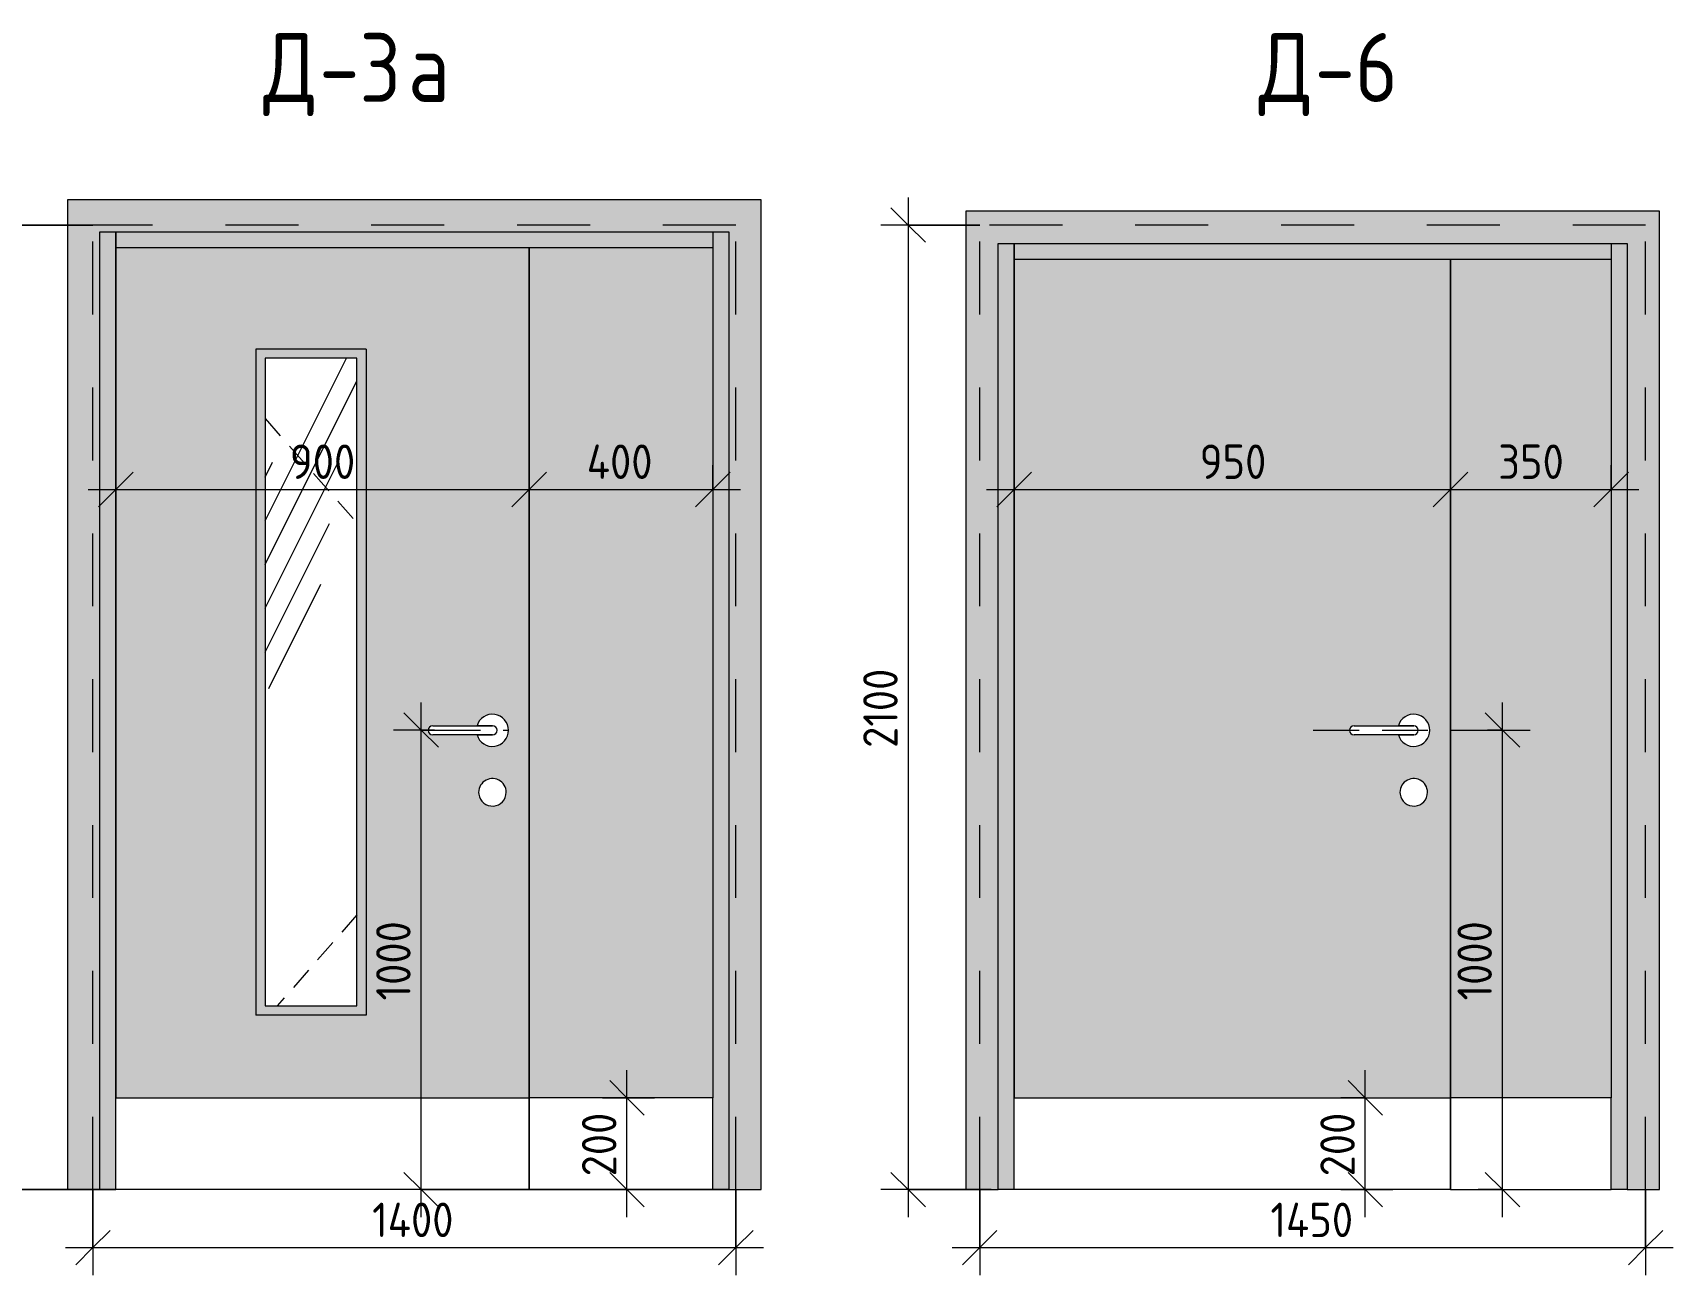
# Model space of a CAD drawing. Header units: millimetres. Extents: x 15267 to 38338, y 3838 to 18333.
# Drawn here: x 21473 to 25045, y 15613 to 18317 of the extents above; entities that cross this region are included whole.
import ezdxf

# ---------------------------------------------------------------- set-up
doc = ezdxf.new("R2010")
doc.units = ezdxf.units.MM
for name, pattern in [('200_ШТРИХ__ш1_п0_6_', [80, 50, -30]), ('ADSK_Штрих_ш2 п1', [150, 100, -50]), ('Штрих', [317.5, 158.75, -158.75])]:
    doc.linetypes.add(name, pattern=pattern)
for name, color, linetype, lineweight in [('A-ANNO-DIMS', 7, 'Continuous', 9), ('A-ANNO-DIMS-50', 7, 'Continuous', 9), ('A-DETL-1', 7, 'ADSK_Штрих_ш2 п1', 9), ('A-DOOR', 7, 'Continuous', 9), ('A-DOOR-1', 7, 'Штрих', 9), ('A-DOOR-2', 7, '200_ШТРИХ__ш1_п0_6_', 9), ('A-DOOR-FRAM', 7, 'Continuous', 9), ('G-ANNO-TEXT', 7, 'Continuous', 9)]:
    doc.layers.add(name, color=color, linetype=linetype, lineweight=lineweight)
doc.styles.add('GOST Common', font='GOST_Common.ttf', dxfattribs={"width": 0.9, "height": 150})
doc.styles.add('ISOCPEUR', font='isocpeur.ttf', dxfattribs={"width": 0.9, "height": 75})
doc.dimstyles.new('ISO-1_5', dxfattribs={"dimscale": 304.8, "dimtxt": 74.698588, "dimasz": 0.246063, "dimexe": 0.19685, "dimexo": 0, "dimgap": 0, "dimtad": 1, "dimdec": 0, "dimrnd": 10, "dimzin": 0, "dimdsep": 46, "dimtxsty": 'ISOCPEUR', "dimblk1": 'OBLIQUE', "dimblk2": 'OBLIQUE', "dimsah": 1, "dimcen": 0.09, "dimdle": 0.19685, "dimazin": 0, "dimtfac": 1, "dimtdec": 4, "dimtix": 1, "dimtmove": 0, "dimatfit": 3, "dimfxl": 1, "dimtvp": 1, "dimtolj": 1, "dimtzin": 0, "dimarcsym": 2})

# ---------------------------------------------------------------- blocks, each defined once
blk = doc.blocks.new('Family - ___-32371993-_Двери_ 2 этаж 23-33')
at = {"layer": 'A-DOOR'}
h = blk.add_hatch(color=256, dxfattribs=at)
h.paths.add_polyline_path([(21978.7, 15999.1), (22553.7, 15999.1), (22553.7, 17849.1), (21653.7, 17849.1), (21653.7, 15999.1), (21916.2, 15999.1)])
h.paths.add_polyline_path([(21978.7, 16199.1), (21978.7, 17609.1), (22178.7, 17609.1), (22178.7, 16199.1)])
h.paths.add_polyline_path([(22475.9, 16634.2), (22468.4, 16634.6), (22461.3, 16636.9), (22454.3, 16641.4), (22449.7, 16646.2), (22445.7, 16653.9), (22444, 16659.9), (22444, 16667.9), (22445.7, 16674.8), (22449.7, 16682), (22454.3, 16687), (22460.7, 16691.2), (22467.8, 16693.6), (22475.4, 16694.1), (22482.8, 16692.7), (22489.7, 16689.6), (22495.5, 16684.8), (22500, 16678.7), (22502.8, 16671.6), (22503.7, 16664.1), (22502.8, 16656.7), (22500.1, 16649.8), (22495.7, 16643.7), (22489.9, 16638.9), (22483.2, 16635.7), (22477.9, 16634.6)])
h.paths.add_polyline_path([(22474.3, 16764.1), (22465.3, 16765.2), (22456.8, 16768.5), (22449.5, 16773.8), (22443.9, 16780.9), (22440.2, 16789.1), (22341.1, 16789.5), (22338.7, 16790.5), (22336.7, 16792.1), (22335.1, 16794.1), (22334.1, 16796.6), (22333.7, 16799.1), (22334.1, 16801.7), (22335.1, 16804.1), (22336.7, 16806.2), (22338.7, 16807.8), (22341.1, 16808.8), (22343.7, 16809.1), (22440.2, 16809.1), (22443.9, 16817.4), (22449.5, 16824.5), (22456.8, 16829.8), (22465.3, 16833.1), (22476.3, 16833.8), (22483.2, 16832.8), (22491.5, 16829.3), (22498.7, 16823.7), (22504.1, 16816.5), (22507.6, 16808.1), (22508.7, 16799.1), (22507.1, 16789.1), (22504.1, 16781.8), (22497.7, 16773.8), (22490.3, 16768.5), (22481.3, 16765.2), (22476.3, 16764.4)])
blk.add_hatch(color=256, dxfattribs=at).paths.add_polyline_path([(22553.7, 15999.1), (22953.7, 15999.1), (22953.7, 17849.1), (22553.7, 17849.1), (22553.7, 16144.1)])
h = blk.add_hatch(dxfattribs=at)
h.set_pattern_fill('FP_1', color=256, style=0, pattern_type=2)
h.set_pattern_definition([(63.435, (127, 63.5), (-511.167, 1533.495), [635, -381, 635, -381, -807.806]), (63.435, (127, 63.5), (-511.167, 1533.495), [-2032, 254, -553.806]), (63.435, (95.2, 95.2), (-511.167, 1533.495), [508, -635, 381, -381, -934.806]), (63.435, (95.2, 95.2), (-511.167, 1533.495), [-1905, 444.5, -490.306]), (63.435, (95.2, 190.5), (-511.167, 1533.495), [381, -762, 254, -381, -1061.806]), (63.435, (95.2, 190.5), (-511.167, 1533.495), [-1778, 571.5, -490.306]), (63.435, (190.5, 95.2), (-511.167, 1533.495), [381, -762, 317.5, -12809.3]), (63.435, (285.8, 190.5), (-511.167, 1533.495), [190.5, -952.5, 127, -12999.8]), (63.435, (127, 349.2), (-511.167, 1533.495), [127, -952.5, 127, -508, -1125.306]), (63.435, (127, 349.2), (-511.167, 1533.495), [-1714.5, 317.5, -807.806]), (63.435, (698.5, 254), (-511.167, 1533.495), [635, -952.5, 762, -503.006]), (63.435, (698.5, 158.8), (-511.167, 1533.495), [889, -635, 952.5, -376.006]), (63.435, (762, 190.5), (-511.167, 1533.495), [1016, -508, 762, -553.806]), (63.435, (857.2, 285.8), (-511.167, 1533.495), [635, -889, 508, -807.806]), (63.435, (762, 476.2), (-511.167, 1533.495), [317.5, -1270, 381, -871.306]), (63.435, (952.5, 381), (-511.167, 1533.495), [254, -1270, 254, -1061.806])])
h.paths.add_polyline_path([(21978.7, 16199.1), (22178.7, 16199.1), (22178.7, 17609.1), (21978.7, 17609.1), (21978.7, 16412.5)])
at = {"layer": 'A-DOOR-FRAM'}
for points in [[(21548.7, 15799.1), (21618.7, 15799.1), (21618.7, 17884.1), (22988.7, 17884.1), (22988.7, 15799.1), (23058.7, 15799.1), (23058.7, 17954.1), (21548.7, 17954.1), (21548.7, 15999.1)], [(21653.7, 15799.1), (21653.7, 17884.1), (21618.7, 17884.1), (21618.7, 15799.1)], [(22178.7, 17849.1), (22953.7, 17849.1), (22953.7, 17884.1), (21653.7, 17884.1), (21653.7, 17849.1), (21978.7, 17849.1)], [(22953.7, 15799.1), (22988.7, 15799.1), (22988.7, 17884.1), (22953.7, 17884.1), (22953.7, 15999.1)]]:
    blk.add_hatch(color=256, dxfattribs=at).paths.add_polyline_path(points)
at = {"layer": 'A-DOOR'}
for p, q in [((22553.7, 17849.1), (21653.7, 17849.1)), ((21653.7, 15999.1), (21653.7, 17849.1)), ((22553.7, 17849.1), (22553.7, 15999.1)), ((22953.7, 17849.1), (22553.7, 17849.1)), ((22553.7, 15999.1), (22553.7, 17849.1)), ((22953.7, 17849.1), (22953.7, 15999.1)), ((22198.7, 17629.1), (21958.7, 17629.1)), ((21958.7, 17629.1), (21958.7, 16179.1)), ((22198.7, 17629.1), (22198.7, 16179.1)), ((21978.7, 17609.1), (21978.7, 16199.1)), ((22178.7, 17609.1), (21978.7, 17609.1)), ((22178.7, 16199.1), (22178.7, 17609.1)), ((22343.7, 16809.1), (22473.7, 16809.1)), ((22473.7, 16789.1), (22343.7, 16789.1)), ((22473.7, 16809.1), (22440.2, 16809.1)), ((22440.2, 16789.1), (22473.7, 16789.1)), ((21978.7, 16199.1), (22178.7, 16199.1)), ((22198.7, 16179.1), (21958.7, 16179.1)), ((21653.7, 15999.1), (22553.7, 15999.1)), ((21653.7, 15799.1), (21653.7, 15999.1)), ((22553.7, 15799.1), (22553.7, 15999.1)), ((22953.7, 15999.1), (22553.7, 15999.1)), ((22553.7, 15999.1), (22553.7, 15799.1)), ((22953.7, 15799.1), (22953.7, 15999.1)), ((22553.7, 15799.1), (21653.7, 15799.1)), ((22553.7, 15799.1), (22953.7, 15799.1))]:
    blk.add_line(p, q, dxfattribs=at)
for centre, radius, start, end in [((22473.7, 16799.1), 35, 0, 163.3985), ((22343.7, 16799.1), 10, 90, 270), ((22473.7, 16799.1), 35, 196.6015, 0), ((22473.7, 16799.1), 10, 270, 90), ((22473.7, 16799.1), 10, 270, 90), ((22473.7, 16664.1), 30, 0, 188.1699), ((22473.7, 16664.1), 30, 188.1699, 0)]:
    blk.add_arc(centre, radius, start, end, dxfattribs=at)
at = {"layer": 'A-DOOR-1'}
for p, q in [((23003.7, 17899.1), (21603.7, 17899.1)), ((21603.7, 15799.1), (21603.7, 17899.1)), ((23003.7, 17899.1), (21603.7, 17899.1)), ((21603.7, 15799.1), (21603.7, 17899.1)), ((23003.7, 15799.1), (23003.7, 17899.1)), ((23003.7, 15799.1), (23003.7, 17899.1))]:
    blk.add_line(p, q, dxfattribs=at)
at = {"layer": 'A-DOOR-2'}
for p, q in [((21978.7, 17478), (22178.7, 17250.6)), ((22178.7, 16397.1), (22004.9, 16199.1))]:
    blk.add_line(p, q, dxfattribs=at)
at = {"layer": 'A-DOOR-FRAM'}
for p, q in [((23058.7, 17954.1), (21548.7, 17954.1)), ((21548.7, 17954.1), (21548.7, 15799.1)), ((23058.7, 15799.1), (23058.7, 17954.1)), ((21618.7, 15799.1), (21618.7, 17884.1)), ((21618.7, 17884.1), (22988.7, 17884.1)), ((21653.7, 17849.1), (21653.7, 17884.1)), ((21653.7, 17884.1), (21653.7, 15999.1)), ((22953.7, 17884.1), (22953.7, 17849.1)), ((22953.7, 17884.1), (22953.7, 15999.1)), ((22988.7, 17884.1), (22988.7, 15799.1)), ((22953.7, 17849.1), (21653.7, 17849.1)), ((21548.7, 15799.1), (21618.7, 15799.1)), ((21653.7, 15799.1), (21618.7, 15799.1)), ((22988.7, 15799.1), (22953.7, 15799.1)), ((22988.7, 15799.1), (23058.7, 15799.1))]:
    blk.add_line(p, q, dxfattribs=at)
blk = doc.blocks.new('Family - ___-32419668-_Двери_ 2 этаж 23-33')
at = {"layer": 'A-DOOR'}
h = blk.add_hatch(color=256, dxfattribs=at)
h.paths.add_polyline_path([(23609.9, 15999.1), (24559.9, 15999.1), (24559.9, 17824.1), (23609.9, 17824.1), (23609.9, 16144.1)])
h.paths.add_polyline_path([(24482, 16634.2), (24474.5, 16634.6), (24467.4, 16636.9), (24460.5, 16641.4), (24455.9, 16646.2), (24451.8, 16653.9), (24450.2, 16659.9), (24450.2, 16667.9), (24451.8, 16674.8), (24455.9, 16682), (24460.5, 16687), (24466.8, 16691.2), (24474, 16693.6), (24481.5, 16694.1), (24489, 16692.7), (24495.8, 16689.6), (24501.7, 16684.8), (24506.1, 16678.7), (24508.9, 16671.6), (24509.9, 16664.1), (24508.9, 16656.7), (24506.2, 16649.8), (24501.8, 16643.7), (24496.1, 16638.9), (24489.4, 16635.7), (24484, 16634.6)])
h.paths.add_polyline_path([(24480.4, 16764.1), (24471.4, 16765.2), (24463, 16768.5), (24455.7, 16773.8), (24450, 16780.9), (24446.3, 16789.1), (24347.3, 16789.5), (24344.9, 16790.5), (24342.8, 16792.1), (24341.2, 16794.1), (24340.2, 16796.6), (24339.9, 16799.1), (24340.2, 16801.7), (24341.2, 16804.1), (24342.8, 16806.2), (24344.9, 16807.8), (24347.3, 16808.8), (24349.9, 16809.1), (24446.3, 16809.1), (24450, 16817.4), (24455.7, 16824.5), (24463, 16829.8), (24471.4, 16833.1), (24482.5, 16833.8), (24489.4, 16832.8), (24498.3, 16828.8), (24504.8, 16823.7), (24510.3, 16816.5), (24513.7, 16808.1), (24514.9, 16799.1), (24513.7, 16790.2), (24510.3, 16781.8), (24504.8, 16774.6), (24496.5, 16768.5), (24487.5, 16765.2), (24482.5, 16764.4)])
blk.add_hatch(color=256, dxfattribs=at).paths.add_polyline_path([(24723.5, 15999.1), (24909.9, 15999.1), (24909.9, 17824.1), (24559.9, 17824.1), (24559.9, 15999.1)])
at = {"layer": 'A-DOOR-FRAM'}
for points in [[(23504.9, 15799.1), (23574.9, 15799.1), (23574.9, 17859.1), (24944.9, 17859.1), (24944.9, 15799.1), (25014.9, 15799.1), (25014.9, 17929.1), (23504.9, 17929.1), (23504.9, 16144.1)], [(23609.9, 15799.1), (23609.9, 17859.1), (23574.9, 17859.1), (23574.9, 15799.1)], [(24909.9, 17824.1), (24909.9, 17859.1), (23609.9, 17859.1), (23609.9, 17824.1), (24723.5, 17824.1)], [(24909.9, 15799.1), (24944.9, 15799.1), (24944.9, 17859.1), (24909.9, 17859.1), (24909.9, 15999.1)]]:
    blk.add_hatch(color=256, dxfattribs=at).paths.add_polyline_path(points)
at = {"layer": 'A-DOOR'}
for p, q in [((24559.9, 17824.1), (23609.9, 17824.1)), ((23609.9, 15999.1), (23609.9, 17824.1)), ((24559.9, 17824.1), (24559.9, 15999.1)), ((24909.9, 17824.1), (24559.9, 17824.1)), ((24559.9, 15999.1), (24559.9, 17824.1)), ((24909.9, 17824.1), (24909.9, 15999.1)), ((24349.9, 16809.1), (24479.9, 16809.1)), ((24479.9, 16789.1), (24349.9, 16789.1)), ((24479.9, 16809.1), (24446.3, 16809.1)), ((24446.3, 16789.1), (24479.9, 16789.1)), ((23609.9, 15999.1), (24559.9, 15999.1)), ((23609.9, 15799.1), (23609.9, 15999.1)), ((24559.9, 15799.1), (24559.9, 15999.1)), ((24909.9, 15999.1), (24559.9, 15999.1)), ((24559.9, 15999.1), (24559.9, 15799.1)), ((24909.9, 15799.1), (24909.9, 15999.1)), ((24559.9, 15799.1), (23609.9, 15799.1)), ((24559.9, 15799.1), (24909.9, 15799.1))]:
    blk.add_line(p, q, dxfattribs=at)
for centre, radius, start, end in [((24479.9, 16799.1), 35, 0, 163.3985), ((24349.9, 16799.1), 10, 90, 270), ((24479.9, 16799.1), 35, 196.6015, 0), ((24479.9, 16799.1), 10, 270, 90), ((24479.9, 16799.1), 10, 270, 90), ((24479.9, 16664.1), 30, 0, 188.1699), ((24479.9, 16664.1), 30, 188.1699, 0)]:
    blk.add_arc(centre, radius, start, end, dxfattribs=at)
at = {"layer": 'A-DOOR-1'}
for p, q in [((24984.9, 17899.1), (23534.9, 17899.1)), ((23534.9, 15799.1), (23534.9, 17899.1)), ((24984.9, 17899.1), (23534.9, 17899.1)), ((23534.9, 15799.1), (23534.9, 17899.1)), ((24984.9, 15799.1), (24984.9, 17899.1)), ((24984.9, 15799.1), (24984.9, 17899.1))]:
    blk.add_line(p, q, dxfattribs=at)
at = {"layer": 'A-DOOR-FRAM'}
for p, q in [((25014.9, 17929.1), (23504.9, 17929.1)), ((23504.9, 17929.1), (23504.9, 15799.1)), ((25014.9, 15799.1), (25014.9, 17929.1)), ((23574.9, 15799.1), (23574.9, 17859.1)), ((23574.9, 17859.1), (24944.9, 17859.1)), ((23609.9, 17824.1), (23609.9, 17859.1)), ((23609.9, 17859.1), (23609.9, 15999.1)), ((24909.9, 17859.1), (24909.9, 17824.1)), ((24909.9, 17859.1), (24909.9, 15999.1)), ((24944.9, 17859.1), (24944.9, 15799.1)), ((24909.9, 17824.1), (23609.9, 17824.1)), ((23504.9, 15799.1), (23574.9, 15799.1)), ((23609.9, 15799.1), (23574.9, 15799.1)), ((24944.9, 15799.1), (24909.9, 15799.1)), ((24944.9, 15799.1), (25014.9, 15799.1))]:
    blk.add_line(p, q, dxfattribs=at)
blk = doc.blocks.new('DIMBLOCK14-_Двери_ 2 этаж 23-33')
at = {"layer": 'A-ANNO-DIMS-50', "lineweight": 20}
for p, q in [((22318.5, 16799.6), (22281, 16837.1)), ((22318.5, 16799.6), (22356, 16762.1)), ((22318.5, 15799.1), (22281, 15836.6)), ((22318.5, 15799.1), (22356, 15761.6))]:
    blk.add_line(p, q, dxfattribs=at)
at = {"layer": 'A-ANNO-DIMS-50'}
for p, q in [((22318.5, 15739.1), (22318.5, 16859.6)), ((22347.4, 16799.6), (22258.5, 16799.6)), ((22318.5, 16799.6), (22347.4, 16799.6)), ((22988.7, 15799.1), (22258.5, 15799.1)), ((22318.5, 15799.1), (22988.7, 15799.1))]:
    blk.add_line(p, q, dxfattribs=at)
at = {"layer": 'A-ANNO-DIMS-50', "color": 0, "insert": (22220.5, 16211), "char_height": 75, "width": 212.029, "attachment_point": 1, "rotation": 90, "line_spacing_factor": 1.149209, "style": 'ISOCPEUR'}
blk.add_mtext('1000', dxfattribs=at)
blk = doc.blocks.new('_Oblique')
at = {"color": 0, "linetype": 'ByBlock', "lineweight": -2}
blk.add_line((-0.5, -0.5), (0.5, 0.5), dxfattribs=at)
blk = doc.blocks.new('DIMBLOCK31-_Двери_ 2 этаж 23-33')
at = {"layer": 'A-ANNO-DIMS-50'}
for p, q in [((22766.7, 15739.1), (22766.7, 16059.1)), ((22713.6, 15999.1), (22826.7, 15999.1)), ((22766.7, 15999.1), (22713.6, 15999.1)), ((22713.6, 15799.1), (22826.7, 15799.1)), ((22766.7, 15799.1), (22713.6, 15799.1))]:
    blk.add_line(p, q, dxfattribs=at)
at = {"layer": 'A-ANNO-DIMS-50', "lineweight": 20}
for p, q in [((22766.7, 15999.1), (22729.2, 16036.6)), ((22766.7, 15999.1), (22804.2, 15961.6)), ((22766.7, 15799.1), (22729.2, 15836.6)), ((22766.7, 15799.1), (22804.2, 15761.6))]:
    blk.add_line(p, q, dxfattribs=at)
at = {"layer": 'A-ANNO-DIMS-50', "color": 0, "insert": (22668.7, 15828), "char_height": 75, "width": 170.658, "attachment_point": 1, "rotation": 90, "line_spacing_factor": 1.149209, "style": 'ISOCPEUR'}
blk.add_mtext('200', dxfattribs=at)
blk = doc.blocks.new('DIMBLOCK32-_Двери_ 2 этаж 23-33')
at = {"layer": 'A-ANNO-DIMS-50', "lineweight": 20}
for p, q in [((21405.9, 17899.1), (21368.4, 17936.6)), ((21405.9, 17899.1), (21443.4, 17861.6)), ((21405.9, 15799.1), (21368.4, 15836.6)), ((21405.9, 15799.1), (21443.4, 15761.6))]:
    blk.add_line(p, q, dxfattribs=at)
at = {"layer": 'A-ANNO-DIMS-50'}
for p, q in [((21405.9, 17959.1), (21405.9, 15739.1)), ((21603.7, 17899.1), (21345.9, 17899.1)), ((21405.9, 17899.1), (21603.7, 17899.1)), ((21653.7, 15799.1), (21345.9, 15799.1)), ((21405.9, 15799.1), (21653.7, 15799.1))]:
    blk.add_line(p, q, dxfattribs=at)
at = {"layer": 'A-ANNO-DIMS-50', "color": 0, "insert": (21308, 16760.8), "char_height": 75, "width": 212.029, "attachment_point": 1, "rotation": 90, "line_spacing_factor": 1.149209, "style": 'ISOCPEUR'}
blk.add_mtext('2100', dxfattribs=at)
blk = doc.blocks.new('DIMBLOCK33-_Двери_ 2 этаж 23-33')
at = {"layer": 'A-ANNO-DIMS-50'}
for p, q in [((21603.7, 15799.1), (21603.7, 15612.9)), ((21603.7, 15672.9), (21603.7, 15799.1)), ((23003.7, 15799.1), (23003.7, 15612.9)), ((23003.7, 15672.9), (23003.7, 15799.1)), ((21543.7, 15672.9), (23063.7, 15672.9))]:
    blk.add_line(p, q, dxfattribs=at)
at = {"layer": 'A-ANNO-DIMS-50', "lineweight": 20}
for p, q in [((21603.7, 15672.9), (21641.2, 15710.4)), ((23003.7, 15672.9), (23041.2, 15710.4)), ((21603.7, 15672.9), (21566.2, 15635.4)), ((23003.7, 15672.9), (22966.2, 15635.4))]:
    blk.add_line(p, q, dxfattribs=at)
at = {"layer": 'A-ANNO-DIMS-50', "color": 0, "insert": (22211.8, 15770.9), "char_height": 75, "width": 220.648, "attachment_point": 1, "line_spacing_factor": 1.149209, "style": 'ISOCPEUR'}
blk.add_mtext('1400', dxfattribs=at)
blk = doc.blocks.new('DIMBLOCK34-_Двери_ 2 этаж 23-33')
at = {"layer": 'A-ANNO-DIMS-50'}
for p, q in [((21653.7, 17376.3), (21653.7, 17263.3)), ((21653.7, 17323.3), (21653.7, 17376.3)), ((22553.7, 17346), (22553.7, 17263.3)), ((22553.7, 17323.3), (22553.7, 17346)), ((21593.7, 17323.3), (22553.7, 17323.3))]:
    blk.add_line(p, q, dxfattribs=at)
at = {"layer": 'A-ANNO-DIMS-50', "lineweight": 20}
for p, q in [((21653.7, 17323.3), (21691.2, 17360.8)), ((22553.7, 17323.3), (22591.2, 17360.8)), ((21653.7, 17323.3), (21616.2, 17285.8)), ((22553.7, 17323.3), (22516.2, 17285.8))]:
    blk.add_line(p, q, dxfattribs=at)
at = {"layer": 'A-ANNO-DIMS-50', "color": 0, "insert": (22032.6, 17421.3), "char_height": 75, "width": 170.658, "attachment_point": 1, "line_spacing_factor": 1.149209, "style": 'ISOCPEUR'}
blk.add_mtext('900', dxfattribs=at)
blk = doc.blocks.new('DIMBLOCK35-_Двери_ 2 этаж 23-33')
at = {"layer": 'A-ANNO-DIMS-50', "lineweight": 20}
for p, q in [((22553.7, 17323.3), (22591.2, 17360.8)), ((22953.7, 17323.3), (22991.2, 17360.8)), ((22553.7, 17323.3), (22516.2, 17285.8)), ((22953.7, 17323.3), (22916.2, 17285.8))]:
    blk.add_line(p, q, dxfattribs=at)
at = {"layer": 'A-ANNO-DIMS-50'}
for p, q in [((22953.7, 17376.3), (22953.7, 17263.3)), ((22953.7, 17323.3), (22953.7, 17376.3)), ((22553.7, 17346), (22553.7, 17263.3)), ((22553.7, 17323.3), (22553.7, 17346)), ((22553.7, 17323.3), (23013.7, 17323.3))]:
    blk.add_line(p, q, dxfattribs=at)
at = {"layer": 'A-ANNO-DIMS-50', "color": 0, "insert": (22679, 17421.3), "char_height": 75, "width": 179.277, "attachment_point": 1, "line_spacing_factor": 1.149209, "style": 'ISOCPEUR'}
blk.add_mtext('400', dxfattribs=at)
blk = doc.blocks.new('DIMBLOCK42-_Двери_ 2 этаж 23-33')
at = {"layer": 'A-ANNO-DIMS-50'}
for p, q in [((23534.9, 15799.1), (23534.9, 15612.9)), ((23534.9, 15672.9), (23534.9, 15799.1)), ((24984.9, 15799.1), (24984.9, 15612.9)), ((24984.9, 15672.9), (24984.9, 15799.1)), ((23474.9, 15672.9), (25044.9, 15672.9))]:
    blk.add_line(p, q, dxfattribs=at)
at = {"layer": 'A-ANNO-DIMS-50', "lineweight": 20}
for p, q in [((23534.9, 15672.9), (23572.4, 15710.4)), ((24984.9, 15672.9), (25022.4, 15710.4)), ((23534.9, 15672.9), (23497.4, 15635.4)), ((24984.9, 15672.9), (24947.4, 15635.4))]:
    blk.add_line(p, q, dxfattribs=at)
at = {"layer": 'A-ANNO-DIMS-50', "color": 0, "insert": (24167.9, 15770.9), "char_height": 75, "width": 220.648, "attachment_point": 1, "line_spacing_factor": 1.149209, "style": 'ISOCPEUR'}
blk.add_mtext('1450', dxfattribs=at)
blk = doc.blocks.new('DIMBLOCK43-_Двери_ 2 этаж 23-33')
at = {"layer": 'A-ANNO-DIMS-50'}
for p, q in [((24374.4, 15739.1), (24374.4, 16059.1)), ((24321.4, 15999.1), (24434.4, 15999.1)), ((24374.4, 15999.1), (24321.4, 15999.1)), ((24321.4, 15799.1), (24434.4, 15799.1)), ((24374.4, 15799.1), (24321.4, 15799.1))]:
    blk.add_line(p, q, dxfattribs=at)
at = {"layer": 'A-ANNO-DIMS-50', "lineweight": 20}
for p, q in [((24374.4, 15999.1), (24336.9, 16036.6)), ((24374.4, 15999.1), (24411.9, 15961.6)), ((24374.4, 15799.1), (24336.9, 15836.6)), ((24374.4, 15799.1), (24411.9, 15761.6))]:
    blk.add_line(p, q, dxfattribs=at)
at = {"layer": 'A-ANNO-DIMS-50', "color": 0, "insert": (24276.5, 15828), "char_height": 75, "width": 170.658, "attachment_point": 1, "rotation": 90, "line_spacing_factor": 1.149209, "style": 'ISOCPEUR'}
blk.add_mtext('200', dxfattribs=at)
blk = doc.blocks.new('DIMBLOCK44-_Двери_ 2 этаж 23-33')
at = {"layer": 'A-ANNO-DIMS-50', "lineweight": 20}
for p, q in [((23379.1, 17899.1), (23341.6, 17936.6)), ((23379.1, 17899.1), (23416.6, 17861.6)), ((23379.1, 15799.1), (23341.6, 15836.6)), ((23379.1, 15799.1), (23416.6, 15761.6))]:
    blk.add_line(p, q, dxfattribs=at)
at = {"layer": 'A-ANNO-DIMS-50'}
for p, q in [((23379.1, 17959.1), (23379.1, 15739.1)), ((23534.9, 17899.1), (23319.1, 17899.1)), ((23379.1, 17899.1), (23534.9, 17899.1)), ((23559.9, 15799.1), (23319.1, 15799.1)), ((23379.1, 15799.1), (23559.9, 15799.1))]:
    blk.add_line(p, q, dxfattribs=at)
at = {"layer": 'A-ANNO-DIMS-50', "color": 0, "insert": (23281.1, 16760.8), "char_height": 75, "width": 212.029, "attachment_point": 1, "rotation": 90, "line_spacing_factor": 1.149209, "style": 'ISOCPEUR'}
blk.add_mtext('2100', dxfattribs=at)
blk = doc.blocks.new('DIMBLOCK45-_Двери_ 2 этаж 23-33')
at = {"layer": 'A-ANNO-DIMS-50'}
for p, q in [((23609.9, 17376.3), (23609.9, 17263.3)), ((23609.9, 17323.3), (23609.9, 17376.3)), ((24559.9, 15999.1), (24559.9, 17383.3)), ((23549.9, 17323.3), (24559.9, 17323.3)), ((24559.9, 17323.3), (24559.9, 15999.1))]:
    blk.add_line(p, q, dxfattribs=at)
at = {"layer": 'A-ANNO-DIMS-50', "lineweight": 20}
for p, q in [((23609.9, 17323.3), (23647.4, 17360.8)), ((24559.9, 17323.3), (24597.4, 17360.8)), ((23609.9, 17323.3), (23572.4, 17285.8)), ((24559.9, 17323.3), (24522.4, 17285.8))]:
    blk.add_line(p, q, dxfattribs=at)
at = {"layer": 'A-ANNO-DIMS-50', "color": 0, "insert": (24013.8, 17421.3), "char_height": 75, "width": 170.658, "attachment_point": 1, "line_spacing_factor": 1.149209, "style": 'ISOCPEUR'}
blk.add_mtext('950', dxfattribs=at)
blk = doc.blocks.new('DIMBLOCK46-_Двери_ 2 этаж 23-33')
at = {"layer": 'A-ANNO-DIMS-50'}
for p, q in [((24559.9, 15999.1), (24559.9, 17383.3)), ((24909.9, 17376.3), (24909.9, 17263.3)), ((24909.9, 17323.3), (24909.9, 17376.3)), ((24559.9, 17323.3), (24969.9, 17323.3)), ((24559.9, 17323.3), (24559.9, 15999.1))]:
    blk.add_line(p, q, dxfattribs=at)
at = {"layer": 'A-ANNO-DIMS-50', "lineweight": 20}
for p, q in [((24559.9, 17323.3), (24597.4, 17360.8)), ((24909.9, 17323.3), (24947.4, 17360.8)), ((24559.9, 17323.3), (24522.4, 17285.8)), ((24909.9, 17323.3), (24872.4, 17285.8))]:
    blk.add_line(p, q, dxfattribs=at)
at = {"layer": 'A-ANNO-DIMS-50', "color": 0, "insert": (24663.8, 17421.3), "char_height": 75, "width": 170.658, "attachment_point": 1, "line_spacing_factor": 1.149209, "style": 'ISOCPEUR'}
blk.add_mtext('350', dxfattribs=at)
blk = doc.blocks.new('DIMBLOCK47-_Двери_ 2 этаж 23-33')
at = {"layer": 'A-ANNO-DIMS-50', "lineweight": 20}
for p, q in [((24673.1, 16799.6), (24635.6, 16837.1)), ((24673.1, 16799.6), (24710.6, 16762.1)), ((24673.1, 15799.1), (24635.6, 15836.6)), ((24673.1, 15799.1), (24710.6, 15761.6))]:
    blk.add_line(p, q, dxfattribs=at)
at = {"layer": 'A-ANNO-DIMS-50'}
for p, q in [((24673.1, 15739.1), (24673.1, 16859.6)), ((24640.8, 16799.6), (24733.1, 16799.6)), ((24673.1, 16799.6), (24640.8, 16799.6)), ((24620.1, 15799.1), (24733.1, 15799.1)), ((24673.1, 15799.1), (24620.1, 15799.1))]:
    blk.add_line(p, q, dxfattribs=at)
at = {"layer": 'A-ANNO-DIMS-50', "color": 0, "insert": (24575.1, 16211), "char_height": 75, "width": 212.029, "attachment_point": 1, "rotation": 90, "line_spacing_factor": 1.149209, "style": 'ISOCPEUR'}
blk.add_mtext('1000', dxfattribs=at)

msp = doc.modelspace()

# ---------------------------------------------------------------- linework, layer by layer
at = {"layer": 'A-DETL-1'}
for p, q in [((22347.4, 16799.6), (22507.4, 16799.6)), ((24260.8, 16799.6), (24640.8, 16799.6))]:
    msp.add_line(p, q, dxfattribs=at)

# ---------------------------------------------------------------- block references
at = {"layer": 'A-DOOR'}
for name in ['Family - ___-32371993-_Двери_ 2 этаж 23-33', 'Family - ___-32419668-_Двери_ 2 этаж 23-33']:
    msp.add_blockref(name, (0, 0), dxfattribs=at)

# ---------------------------------------------------------------- texts
at = {"layer": 'G-ANNO-TEXT', "char_height": 150, "attachment_point": 1, "style": 'GOST Common'}
for s, insert, width in [('\\fGOST Common|b0|i0|c204|p34|;\\W.9;Д', (21974.5, 18317), 147.911), ('-3', (22096.5, 18317), 234.494), ('\\fGOST Common|b0|i0|c204|p34|;\\W.9;Д', (24142.3, 18317), 147.911), ('-6', (24264.3, 18317), 230.886), ('\\fGOST Common|b0|i0|c204|p34|;\\W.9;а', (22290, 18317), 133.481)]:
    msp.add_mtext(s, dxfattribs=dict(at, insert=insert, width=width))

# ---------------------------------------------------------------- dimensions: what is measured, and where the dimension line sits
at = {"layer": 'A-ANNO-DIMS'}
for base, p1, p2, override, picture, middle in [((21405.9, 15799.1), (21603.7, 17899.1), (21653.7, 15799.1), {"dimpost": '<>', "dimfxl": 2100.595154}, 'DIMBLOCK32-_Двери_ 2 этаж 23-33', (21368.4, 16849.1)), ((23379.1, 15799.1), (23534.9, 17899.1), (23559.9, 15799.1), {"dimpost": '<>', "dimfxl": 2100.148804}, 'DIMBLOCK44-_Двери_ 2 этаж 23-33', (23341.6, 16849.1)), ((22318.495, 16799.5575), (22988.7232, 15799.1418), (22347.3879, 16799.5575), {"dimpost": '<>', "dimfxl": 1188.335998}, 'DIMBLOCK14-_Двери_ 2 этаж 23-33', (22280.995, 16299.3496)), ((24673.0992, 16799.5575), (24620.0662, 15799.1418), (24640.8145, 16799.5575), {"dimpost": '<>', "dimfxl": 1000.630776}, 'DIMBLOCK47-_Двери_ 2 этаж 23-33', (24635.5992, 16299.3496)), ((22766.7, 15999.1), (22713.6, 15799.1), (22713.6, 15999.1), {"dimpost": '<>', "dimfxl": 200}, 'DIMBLOCK31-_Двери_ 2 этаж 23-33', (22729.2, 15899.1)), ((24374.4, 15999.1), (24321.4, 15799.1), (24321.4, 15999.1), {"dimpost": '<>', "dimfxl": 200}, 'DIMBLOCK43-_Двери_ 2 этаж 23-33', (24336.9, 15899.1))]:
    dim = msp.add_linear_dim(base=base, p1=p1, p2=p2, angle=90, dimstyle='ISO-1_5', override=override, dxfattribs=at)
    dim.commit()
    dim.dimension.update_dxf_attribs({"geometry": picture, "text_midpoint": middle})
for base, p1, p2, override, picture, middle in [((22553.7, 17323.3), (21653.7, 17376.3), (22553.7, 17346), {"dimpost": '<>', "dimfxl": 900.512622}, 'DIMBLOCK34-_Двери_ 2 этаж 23-33', (22103.7, 17360.8)), ((22953.7, 17323.3), (22553.7, 17346), (22953.7, 17376.3), {"dimpost": '<>', "dimfxl": 401.152068}, 'DIMBLOCK35-_Двери_ 2 этаж 23-33', (22753.7, 17360.8)), ((24559.9, 17323.3), (23609.9, 17376.3), (24559.9, 15999.1), {"dimpost": '<>', "dimfxl": 1673.066635}, 'DIMBLOCK45-_Двери_ 2 этаж 23-33', (24084.9, 17360.8)), ((24909.9, 17323.3), (24559.9, 15999.1), (24909.9, 17376.3), {"dimpost": '<>', "dimfxl": 1420.968671}, 'DIMBLOCK46-_Двери_ 2 этаж 23-33', (24734.9, 17360.8)), ((23003.7, 15672.9), (21603.7, 15799.1), (23003.7, 15799.1), {"dimpost": '<>', "dimfxl": 1400}, 'DIMBLOCK33-_Двери_ 2 этаж 23-33', (22303.7, 15710.4)), ((24984.9, 15672.9), (23534.9, 15799.1), (24984.9, 15799.1), {"dimpost": '<>', "dimfxl": 1450}, 'DIMBLOCK42-_Двери_ 2 этаж 23-33', (24259.9, 15710.4))]:
    dim = msp.add_linear_dim(base=base, p1=p1, p2=p2, dimstyle='ISO-1_5', override=override, dxfattribs=at)
    dim.commit()
    dim.dimension.update_dxf_attribs({"geometry": picture, "text_midpoint": middle})

doc.saveas('drawing.dxf')
